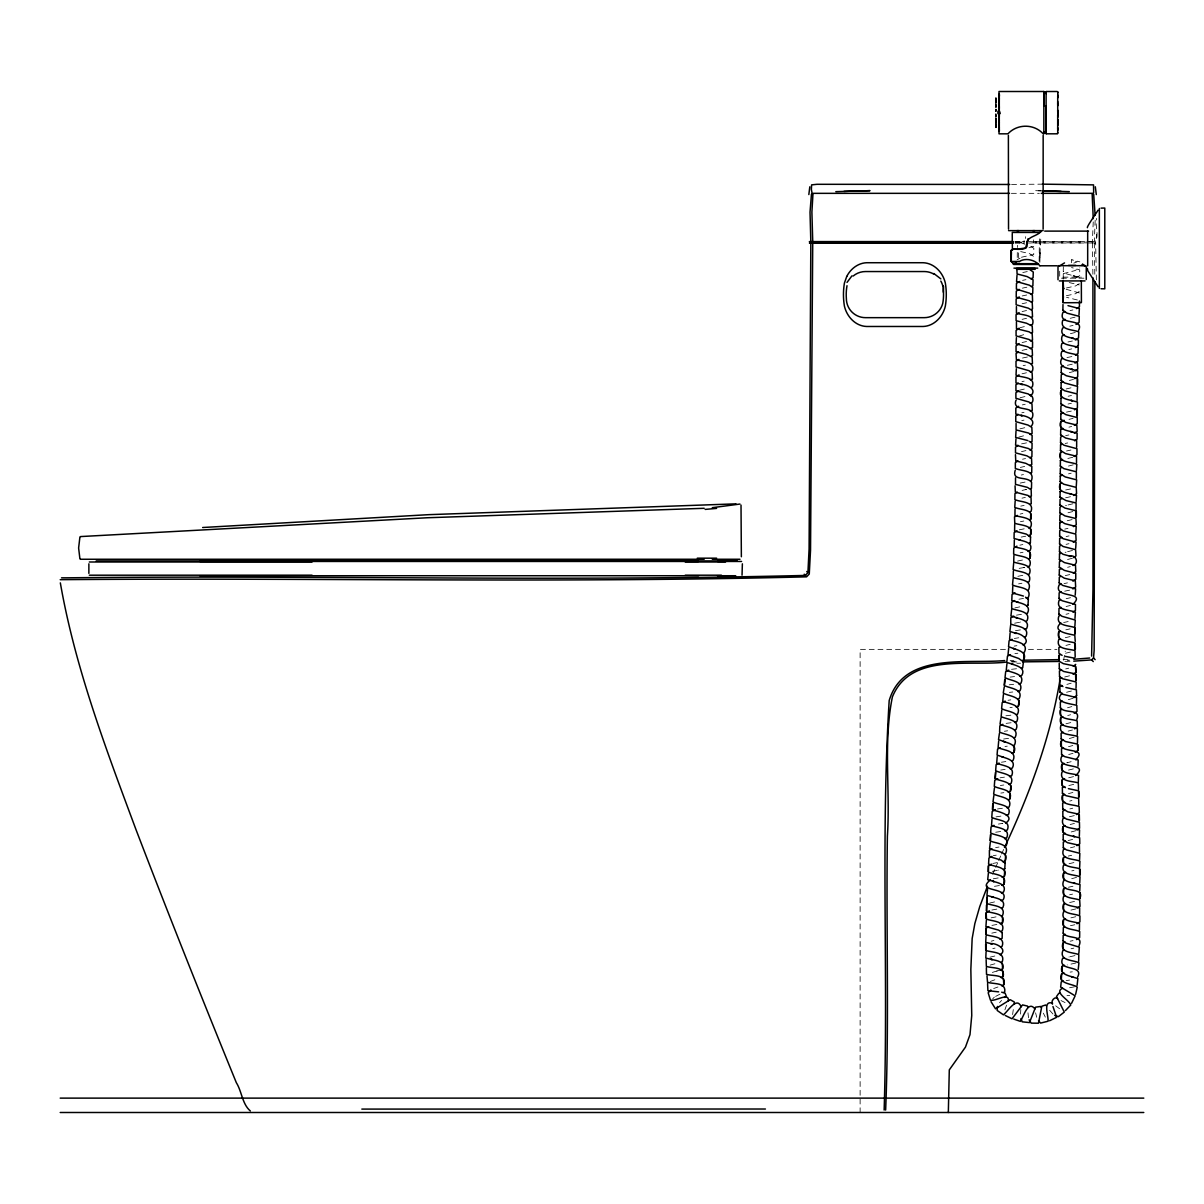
<?xml version="1.0" encoding="UTF-8"?>
<svg xmlns="http://www.w3.org/2000/svg" width="1204" height="1204" viewBox="0 0 1204 1204"><rect width="100%" height="100%" fill="white"/><g stroke="black" fill="none" stroke-linecap="round" stroke-linejoin="round"><path stroke-width="0.75" stroke-dasharray="5 3.75" d="M1093.232 221.912L1092.404 241.583M1095.158 220.302L1094.316 241.583C1100.215 238.467 1094.406 224.23 1096.694 218.391M1063.283 273.639L1074.72 270.674L1079.807 267.875M1079.672 277.417L1066.789 273.97L1063.267 271.351M1071.605 262.728L1071.635 259.733L1079.822 261.855M1039.142 261.343L1039.413 235.427M1039.865 262.382L1040.376 242.38L1040.211 245.24M1017.305 252.479L1017.245 257.686L1019.291 258.77M1063.252 271.607L1063.358 265.843M1063.192 279.147L1063.283 273.368M1096.287 238.618L1096.513 234.298M1020.525 1014.084L1020.811 1009.494M1040.226 244.367L1040.376 242.38M1012.609 1014.551L1013.648 1006.995M1040.241 244.081L1040.978 237.083M1096.362 279.915L1095.625 241.583M1063.599 660.213L1065.254 651.168M1004.889 1009.87L1006.604 1004.979M992.683 874.224L994.925 869.092M995.678 867.377L997.92 862.245M998.673 860.529L1000.855 855.638M1001.593 854.012L1003.775 849.121M1092.209 241.733L1092.209 242.847L1095.625 242.997M999.546 1002.721L1001.577 1000.434M992.623 998.959L994.338 997.138M1024.378 240.815L1017.666 244.021L1017.335 247.512M1079.296 283.708L1075.413 285.995L1066.503 287.937M1079.22 291.488L1075.338 293.776L1066.428 295.732M995.633 996.4L1000.494 993.887M1075.488 278.214L1079.732 275.671L1079.747 269.892L1071.56 267.529M1017.154 259.673L1020.044 258.228M1018.915 336.127L1026.53 333.839M990.17 981.501L997.379 978.837M1073.802 263.134L1077.008 261.87L1071.635 259.733M1073.11 698.26L1067.316 699.976M1074.465 986.813L1067.707 988.138M993.691 988.499L997.981 986.979M1075.864 963.019L1067.241 964.931M1018.704 437.142L1026.094 435.126M990.109 965.126L996.31 963.366M992.352 972.411L997.815 970.755M1074.119 737.179L1067.602 739.03M1076.511 877.385L1070.687 878.965M1019.457 390.231L1027.78 388.2M989.673 903.075L997.123 901.284M1076.06 830.64L1069.513 832.415M1074.194 371.389L1066.277 373.39M1072.914 503.754L1064.998 505.755L1066.473 505.469M1072.839 511.549L1065.916 513.295M1071.409 691.006L1066.383 692.33M1075.292 332.454L1068.7 334.095M1073.291 464.819L1066.819 466.49M1072.463 550.469L1064.547 552.47L1066.037 552.184M1072.388 558.265L1066.548 559.755M1075.804 908.915L1069.558 910.435M1072.704 457.294L1067.527 458.543M1072.102 519.586L1066.925 520.835M1069.528 675.79L1063.358 677.34M1066.894 684.384L1071.184 683.21M1067.737 715.507L1070.597 714.74M1075.744 916.711L1069.483 918.185M1067.527 707.756L1071.816 706.597M1070.792 722.566L1065.721 723.86M1068.52 746.691L1072.824 745.532M989.959 957.21L997.348 955.374M1068.144 731.114L1072.433 729.97M1068.716 754.487L1073.005 753.343M1073.366 768.874L1066.593 770.56M1020.089 397.756L1026.335 396.236M1070.371 652.056L1063.614 653.727M1067.376 660.725L1069.573 660.153M1071.139 761.68L1066.849 762.809L1068.309 762.463M1073.712 784.361L1064.426 786.588M1073.547 776.625L1064.261 778.837M1069.859 808.937L1072.734 808.185M1019.893 428.88L1026.154 427.375M1070.13 824.529L1074.435 823.416M1020.285 327.638L1024.333 326.6M1065.931 645.419L1070.236 644.306M1074.299 815.605L1067.527 817.23M1074.51 901.42L1068.565 902.759M991.223 941.182L993.917 940.505M996.686 971.041L1000.554 970.063M1068.49 793.586L1072.884 792.473M1069.724 801.081L1071.966 800.509M1065.721 668.927L1068.685 668.175M1070.446 847.797L1074.751 846.713M1075.067 317.134L1068.836 318.639M1072.252 364.195L1066.187 365.565M1069.408 380.434L1073.456 379.426M1069.032 419.353L1073.08 418.36M1068.956 427.149L1071.65 426.487M1068.505 473.864L1071.199 473.202M1067.602 567.295L1070.296 566.632M1070.145 636.585L1063.358 638.15M1074.961 955.6L1067.692 957.24L1069.167 956.984M1073.923 862.561L1068.369 863.87M992.803 948.617L995.061 948.075M1071.771 870.913L1073.983 870.387M1022.106 319.361L1026.515 318.308M1022.076 350.379L1027.644 349.115M1021.428 257.25L1033.739 254.511L1033.83 248.25L1029.601 245.526M1068.129 840.527L1072.598 839.474M1022.091 311.565L1026.515 310.527M1022.512 358.039L1027.885 356.896M1022.015 373.812L1026.44 372.773M1066.127 388.967L1072.523 387.462M1065.675 435.682L1068.881 434.93M1020.134 514.078L1022.843 513.446M1064.772 529.113L1067.978 528.36M1021.985 381.623L1024.198 381.111M1022.331 404.905L1025.221 404.243M1014.912 607.885L1021.459 606.5M1065.826 629.842L1070.145 628.834M1069.619 894.798L1072.568 894.12M1070.01 310.602L1072.899 309.94M1022.091 342.538L1026.515 341.53M1021.835 412.806L1024.047 412.295M1066.142 536.563L1069.032 535.9M1066.067 544.358L1068.956 543.696M1017.576 561.079L1023.415 559.815M1066.172 598.689L1070.506 597.696M1066.097 606.485L1070.431 605.477M1068.851 349.536L1071.741 348.874M1023.114 365.67L1025.372 365.158M1020.36 467.423L1024.694 466.43M1068.294 856.059L1071.65 855.291M1069.799 326.179L1073.065 325.426M1021.775 420.617L1023.987 420.106M1066.007 614.266L1068.896 613.604M1022.136 303.739L1026.561 302.746M1066.518 451.003L1070.943 450.01M1022.106 490.404L1026.455 489.426L1024.965 489.712M1065.314 575.587L1069.739 574.594M1070.461 925.71L1074.796 924.732M1071.078 948.752L1073.787 948.15M1067.963 341.996L1072.388 341.003M1071.861 356.565L1064.787 358.009M1068.129 396.251L1071.47 395.499M1068.053 404.032L1071.394 403.295M1071.319 411.076L1065.736 412.28M1021.519 451.59L1025.943 450.597M1021.248 475.038L1023.46 474.542M1020.164 483.09L1026.982 481.675M1070.567 488.944L1064.983 490.133M1070.491 496.725L1064.908 497.929M1069.588 590.156L1063.749 591.375M1021.594 443.87L1028.668 442.44M1068.475 887.243L1072.96 886.249M991.795 933.145L996.22 932.182M1019.291 529.82L1026.124 528.436M991.885 910.028L997.845 908.915M1022.241 295.943L1026.681 294.995M1021.985 498.155L1025.341 497.433M1020.766 506.116L1024.122 505.409M1020.45 521.723L1023.806 521.016M1070.16 941.197L1073.05 940.58M1022.392 288.147L1026.846 287.214M991.133 917.839L997.981 916.5M1022.527 459.206L1025.522 458.573M1022.587 280.351L1025.943 279.659M1019.878 545.171L1022.843 544.554M1064.08 583.579L1067.451 582.871M1063.659 622.498L1068.159 621.565M991.945 925.394L1000.313 923.844M1022.798 272.51L1027.238 271.592M1020.119 552.847L1023.024 552.245M1017.877 576.325L1024.318 575.015L1022.843 575.256M993.285 878.8L999.395 877.701M1014.641 623.205L1021.985 621.851L1020.495 622.062M1019.156 568.378L1027.554 566.903M993.285 855.728L996.235 855.141M992.337 871.32L999.666 869.905L998.176 870.131M992.803 863.464L996.897 862.666M1021.173 537.089L1025.688 536.231M1018.569 583.88L1021.94 583.233M1016.507 615.154L1022.512 614.16M1065.179 443.433L1067.677 442.967M1028.938 247.768L1033.784 246.368L1033.393 239.882M1018.945 599.216L1023.475 598.448M1015.484 630.685L1021.609 629.707M994.459 886.325L1000.494 885.361M996.009 816.884L1003.519 815.695M995.708 832.235L1005.174 830.88M1066.157 980.643L1069.558 980.071M997.469 808.983L1002.601 808.215M995.633 847.601L999.019 847.044M998.387 824.078L1002.766 823.37L1001.276 823.566M1003.609 739.03L1009.102 738.263M1000.057 777.814L1004.452 777.137M1014.37 638.451L1018.75 637.774M1014.159 646.112L1016.898 645.69M1023.611 567.505L1024.77 567.325M1001.442 762.222L1005.837 761.575M1000.374 785.49L1003.775 784.993M1008.034 700.276L1010.773 699.87M1000.735 770.048L1005.129 769.401M1004.362 731.264L1007.613 730.798M1011.541 669.304L1019.231 668.446M1011.044 661.764L1015.183 661.207M1005.912 715.778L1012.835 714.95M1070.085 972.11L1072.328 971.809M1000.825 793.075L1003.865 792.668M1004.979 746.465L1007.266 746.164M1006.138 723.363L1011.796 722.671M1009.96 707.591L1012.218 707.305M1014.912 653.606L1017.862 653.23M1010.141 677.099L1014.551 676.558M1009.238 684.82L1013.648 684.293M1009.373 692.375L1012.775 691.984M1063.102 659.566L1070.221 659.371M1064.953 661.342L1073.878 661.146M1010.156 660.454L1013.783 660.379M1011.857 662.019L1017.32 661.944M1011.571 184.453L1042.288 184.152M1016.898 663.269L1020.54 663.223M1011.36 193.332L1039.383 193.332M1015.047 241.583L1024.393 241.583M1026.259 241.583L1087.001 241.583M1088.807 241.583L1095.369 241.583M1014.957 241.733L1024.288 241.733M1031.753 241.733L1085.075 241.733M1086.806 241.733L1094.12 241.733L1094.12 242.847M1014.957 242.847L1024.288 242.847M1031.753 242.847L1086.806 242.847M1026.259 242.997L1094.933 242.997M1015.047 242.997L1024.393 242.997M1063.012 277.131L1081.312 277.131M1083.961 278.184L1059.701 278.184L1059.67 267.815M1005.46 649.362L860.123 649.362L860.123 1112.496M1028.457 649.362L1056.931 649.362M1040.677 190.819L1035.094 190.653L1042.303 190.864M1066.985 995.332L1069.739 995.663M1020.706 251.591L1029.571 253.638L1033.739 256.497M1077.384 299.992L1066.563 297.328M1069.197 282.564L1079.236 284.942M1020.134 242.44L1025.567 244.487M1066.172 289.276L1079.521 292.993M1061.01 1000.569L1065.073 1002.571M1059.655 1008.801L1054.674 1005.054M1052.973 1014.039L1048.639 1009.118L1049.557 1010.306M1043.356 1013.166L1045.343 1017.139M1035.591 1012.85L1036.704 1017.26M1028.502 1017.786L1027.96 1012.714M1092.404 242.997L1092.916 275.957M1094.316 242.997L1094.827 276.107M1018.689 257.867L1018.569 252.765M1025.447 236.691L1025.477 238.467M1040.015 252.81L1039.835 259.101L1040.015 252.81M1074.826 276.077L1073.185 275.806L1074.66 276.122"/><path stroke-width="1.5" d="M995.859 127.188L995.859 124.253M995.919 120.851L995.859 118.323M995.859 98.547L995.919 102.445M995.859 116.367L995.859 115.102M995.859 114.019L995.859 116.276M995.859 110.091C995.979 113.944 995.633 107.502 996.054 109.91M995.859 104.868L995.919 107.246L995.859 104.567M995.919 97.915L995.859 103.378M998.763 127.94L998.778 126.962M998.763 126.495L998.793 128.226M998.763 113.537L998.778 114.546M998.763 108.751L998.778 126.796M998.763 106.509L998.763 107.909M998.763 103.965L998.778 104.643M998.778 124.132L998.778 120.701M998.763 121.363L998.793 122.356M998.778 119.964L998.763 118.835M998.763 99.044L998.778 100.654M998.793 97.103L998.778 106.689M999.019 120.791L999.019 127.91M999.019 116.833L999.019 112.664M999.019 108.661L999.019 106.72M999.004 103.092L999.004 101.437M999.29 128.527L999.29 127.308M999.29 122.627L999.305 120.475M999.29 116.833L999.305 110.557M999.29 99.405L999.29 98.006M999.305 95.658L999.305 94.047M999.621 113.883L999.621 112.664M1011.149 261.509L1016.898 261.735L1015.935 261.735M1011.089 261.223L1011.089 258.092M1040.512 231.86L1041.039 231.439C1035.982 237.384 1025.101 236.104 1027.102 246.113C1026.079 251.275 1012.143 248.521 1013.332 249.198L1011.285 250.327L1011.285 260.711L1011.285 259.372M1043.131 229.106L1043.161 135.345M1043.853 103.484L1043.853 133.825L1043.868 131.627L1043.898 132.726M1043.853 93.596L1043.853 91.504L999.004 91.504L999.004 133.825L1007.041 133.825M1046.05 132.726L1046.125 91.564L1046.125 93.656M1046.125 105.696L1046.125 133.764L1046.05 131.597M1057.684 133.539L1057.744 132.47M1057.684 130.453L1057.744 127.504M1057.774 125.713L1057.789 119.572L1057.744 123.816M1057.774 117.315L1057.684 101.482M1057.684 103.544L1057.774 105.741L1057.684 97.81M1057.684 96.23L1057.774 97.855L1057.774 91.715L1057.744 92.858M1064.667 880.244L1063.599 880.771C1058.226 895.234 1085.842 885.106 1079.717 898.756M1086.264 279.494L1086.264 266.806M1077.174 908.147L1080.048 906.341L1079.672 900.005C1073.878 897.717 1060.242 898.801 1063.629 888.808L1065.69 887.769M1079.732 890.93L1080.048 884.624L1073.547 883.074L1075.021 883.375C1069.874 882.216 1060.483 881.087 1063.568 873.246L1065.645 872.193M1075.985 517.299L1076 510.752L1064.983 508.088L1059.941 504.943M1076.361 511.279L1076.346 517.043M1074.374 425.373L1077.249 423.597L1077.264 417.577L1065.886 414.658L1060.844 411.512M1076.948 416.072L1076.978 409.526L1065.961 406.877L1060.92 403.716M1077.324 410.052L1077.324 415.816M1077.249 384.934L1077.279 378.387L1066.262 375.723L1061.221 372.578M1077.625 378.914L1077.625 384.678M1078.995 314.846L1079.371 308.57L1067.993 305.65M1079.446 301.045L1079.431 306.809L1076.557 308.585M1080.078 898.485L1080.048 892.435M1015.439 454.645L1015.77 460.951L1025.808 463.329L1031.828 466.505L1031.708 472.585L1030.639 473.097M1075.021 649.392L1074.871 642.921C1068.746 640.874 1055.667 641.973 1058.737 631.874L1059.791 631.077M1062.891 302.234L1062.981 280.713M1063.568 873.246L1063.553 879.01M1058.737 631.874L1058.707 637.714M1096.302 194.566L1095.309 186.786M1015.047 485.829L1015.363 492.165L1027.87 495.416L1031.03 497.523L1031.241 503.769L1030.157 504.265M1077.023 923.724L1079.898 921.918L1079.928 915.928C1074.209 913.144 1060.122 914.664 1063.583 904.37L1064.652 903.602M1063.583 894.542L1063.629 888.808M999.29 96.787L999.29 94.394M999.019 99.932L999.004 96.44L999.019 97.419M1012.624 249.213L1011.285 250.327L1011.285 254.526L1011.285 252.178M1011.285 255.654L1011.3 252.178M1072.93 612.099L1075.443 610.488L1075.458 604.453L1062.109 600.736L1059.038 598.373M1075.232 595.152L1075.608 588.876L1062.726 585.43L1059.189 582.811M1072.794 588.891L1075.669 587.116L1075.322 580.825L1064.306 578.176L1059.264 575.015M1072.869 581.111L1075.744 579.335L1075.759 573.3L1064.381 570.38L1059.339 567.234M1073.306 573.149L1075.819 571.539L1075.473 565.248L1064.456 562.599L1059.415 559.454M1059.52 553.945L1060.589 553.178M1073.02 565.534C1079.386 563.713 1075.985 554.021 1069.423 556.113L1070.898 556.429L1063.027 554.276L1059.49 551.658M1073.456 557.587L1075.97 555.977L1075.623 549.686L1063.102 546.496L1059.565 543.877M1075.684 548.437L1076.06 542.161L1063.177 538.7L1059.64 536.081M1073.246 542.176L1076.12 540.4L1075.774 534.109L1063.252 530.919L1059.716 528.3M1059.821 522.792L1061.898 521.783M1075.834 532.86L1076.21 526.584L1064.833 523.665L1059.791 520.519M1073.396 526.599L1076.271 524.824L1075.924 518.533L1064.908 515.884L1059.866 512.723M1076.06 509.518L1076.075 502.971L1066.037 500.578L1060.017 497.162M1060.122 491.653L1061.191 490.886M1076.135 501.722L1076.511 495.446L1070.025 493.821L1071.5 494.137C1066.368 492.842 1056.826 491.744 1060.197 483.857L1061.266 483.09M1073.697 495.461L1076.572 493.685L1076.226 487.394L1063.704 484.204L1060.167 481.585M1060.273 476.077L1062.349 475.053M1076.286 486.145L1076.662 479.869L1065.284 476.95L1060.242 473.789M1076.361 478.364L1076.376 471.817L1063.854 468.627L1060.318 466.008M1060.423 460.5L1062.5 459.492M1076.436 470.583L1076.812 464.292C1070.943 461.508 1057.112 463.013 1060.498 452.719L1061.567 451.952M1076.511 462.787L1076.526 456.241L1065.51 453.592L1060.468 450.446M1060.573 444.938L1061.642 444.171M1074.073 456.527L1076.948 454.751L1076.963 448.716L1064.08 445.269L1060.543 442.651M1076.647 447.226L1076.677 440.679L1065.66 438.015L1060.619 434.87M1060.724 429.361L1062.801 428.338M1074.585 440.784L1077.098 439.174L1077.113 433.154L1070.627 431.529L1072.102 431.845C1066.985 430.581 1057.413 429.437 1060.799 421.566L1064.17 420.301M1074.299 433.169L1077.174 431.393L1076.827 425.102L1065.811 422.438L1060.769 419.293M1060.874 413.785L1062.951 412.776M1061.025 398.208L1062.094 397.44M1074.525 409.811L1077.399 408.036L1077.414 402.001L1070.928 400.39L1072.403 400.706C1067.286 399.427 1057.714 398.283 1061.1 390.427L1062.169 389.66M1077.098 400.496L1077.129 393.964L1064.607 390.758L1061.07 388.155M1061.176 382.646L1063.252 381.623M1077.174 392.715L1077.565 386.424L1064.667 382.977L1061.145 380.359M1061.326 367.07L1063.403 366.046M1076 324.418L1079.115 322.386L1079.281 316.351L1067.075 313.175L1062.891 310.286M1063.132 289.201L1064.201 288.433M1063.102 287.184L1063.207 281.42L1063.463 287.455M1075.413 347.52L1078.348 345.488M1001.066 946.765L1002.134 946.254C1005.671 936.155 991.87 936.998 986.121 934.68L985.835 928.344L988.725 926.613M985.775 934.154L985.835 928.344M1078.348 345.744L1078.408 339.979L1071.921 338.098L1073.396 338.414C1068.249 337.225 1058.978 335.826 1062.605 328.135L1063.824 327.368M1015.258 470.222C1011.39 481.72 1027.464 475.685 1031.617 482.473L1031.482 488.237L1030.413 488.749M999.019 129.656L999.019 128.888M1057.744 115.012L1057.744 110.316M1074.871 626.306L1075.277 620.06L1061.943 616.282L1058.888 613.92M1063.508 910.149L1063.583 904.37M1011.285 256.557L1011.255 257.746M1014.701 524.477L1014.596 531.054L1026.41 534.14L1030.564 537.059M1076.496 939.541L1079.627 937.555L1079.702 931.535C1073.983 928.705 1059.971 930.12 1063.463 919.856L1065.54 918.863M1002.255 932.784L998.748 930.165L985.91 926.598L986.362 920.338M1061.145 380.614L1061.251 374.85L1062.319 374.083M1061.221 372.834L1061.326 366.814M1060.769 419.549L1060.874 413.529M1060.844 411.768L1060.95 406.004L1062.018 405.236M1060.92 403.987L1061.025 397.952M1060.995 396.191L1061.1 390.427M1061.07 388.41L1061.176 382.375M1060.468 450.702L1060.573 444.667M1060.543 442.906L1060.649 437.142L1061.717 436.375M1060.619 435.126L1060.724 429.106M1060.694 427.345L1060.799 421.566M1062.891 310.542L1062.981 304.522M1063.042 294.98L1063.132 288.945M1060.167 481.841L1060.273 475.821M1060.242 474.06L1060.348 468.296L1061.416 467.513M1060.318 466.279L1060.423 460.244M1060.393 458.483L1060.498 452.719M1059.791 520.775L1059.896 515.011L1060.965 514.243M1059.866 512.994L1059.971 507.23L1061.04 506.448M1059.941 505.198L1060.047 499.434L1062.124 498.411M1060.017 497.418L1060.122 491.398M1060.092 489.622L1060.197 483.857M1059.49 551.914L1059.595 546.149L1060.664 545.382M1059.565 544.133L1059.67 538.369L1061.747 537.345M1059.64 536.352L1059.746 530.573L1060.814 529.805M1059.716 528.556L1059.821 522.536M1059.189 583.067L1059.294 577.303L1060.363 576.535M1059.264 575.286L1059.369 569.507L1061.446 568.499M1059.339 567.49L1059.445 561.726L1060.513 560.959M1059.415 559.709L1059.52 553.674M1059.038 598.644L1059.144 592.865L1061.221 591.856M1014.34 540.024L1014.189 546.616C1019.758 548.964 1033.634 548.256 1029.932 558.159L1028.848 558.912M1058.888 614.175L1058.993 608.441L1061.07 607.418M1079.055 945.652C1084.036 934.364 1067.316 939.541 1063.207 933.1M1002.27 932.528L1002.149 938.262L1000.057 939.286M1021.112 1006.694C1016.643 996.159 1008.109 1011.24 1003.414 1014.837L997.138 1010.442L997.439 1006.439M1063.328 925.62L1063.463 919.856M995.919 99.992L995.919 100.775M1001.186 931.279L1002.255 930.782C1006.032 920.714 992.081 921.481 986.437 919.073L986.226 912.737L989.372 910.796M986.091 918.532L986.226 912.737M1016.868 269.004L1017.094 273.97L1027.102 276.559L1033.062 279.81L1032.881 285.845L1031.798 286.341M1013.888 555.556L1013.723 562.027C1019.427 564.375 1033.333 563.878 1029.39 573.947L1028.306 574.428M1017.395 515.402L1014.505 516.892L1014.776 523.228C1020.571 525.561 1034.161 524.839 1030.579 534.802L1028.472 535.78M1057.774 129.039L1057.684 133.147M1063.207 933.356L1063.343 927.637L1064.411 926.884M1078.664 961.259L1078.799 954.591C1073.185 952.259 1059.309 952.951 1063.027 943.033L1065.119 942.07M1078.859 953.342L1079.341 947.157L1066.067 943.168L1063.042 940.775M1029.3 543.38L1030.383 542.613M1000.313 923.844L1002.42 922.866C1006.002 912.933 992.412 913.685 986.678 911.262L986.874 904.761M986.332 910.736L986.497 905.002M1013.377 570.997L1013.181 577.484C1019.051 579.861 1032.535 579.47 1028.758 589.373L1028.382 589.885M996.054 122.251L995.859 122.718M998.763 97.509L998.793 97.208M1030.579 534.802L1030.759 529.038M1063.027 941.031L1063.207 935.342L1065.299 934.364M999.335 113.913L999.335 112.664M1002.42 922.866L1002.601 917.102M1001.532 915.853L1002.616 915.371C1006.454 905.408 992.578 905.98 986.964 903.527L987.19 896.89M986.618 902.985L986.828 897.13M1030.368 542.869L1030.564 536.803M1062.816 948.827L1063.027 943.033M1012.76 586.483L1012.504 593L1023.43 596.055M1029.932 558.159L1030.142 552.44M1014.686 600.57L1011.661 602.226L1011.721 608.532C1017.275 611.03 1031.136 610.864 1027.087 620.647L1025.974 621.369M810.819 242.997L809.088 548.994L807.914 572.652L805.295 575.422C559.318 581.652 312.874 575.091 66.792 577.83L61.554 577.83M812.73 242.997L810.533 550.198L809.269 574.007L806.575 576.836C557.964 583.248 308.916 577.574 60.2 579.681M1001.788 885.166L1003.925 884.218C1007.868 874.405 994.037 874.676 988.469 872.178L988.439 865.811L991.389 864.156M1028.336 599.396L1025.582 597.199M988.138 871.651L988.439 865.811M885.647 1110.058C889.274 1019.126 886.009 927.366 887.393 836.163C890.388 790.08 883.134 742.251 892.405 696.875C910.48 652.553 969.039 666.504 1006.394 662.095M1024.423 629.391L1026.545 628.744C1030.549 620.948 1021.007 619.037 1015.86 617.547L1017.305 617.938L1010.924 615.981L1011.616 609.766M1026.907 605.687L1028.005 604.965M1075.623 994.384L1077.264 987.069C1071.891 983.367 1057.458 984.165 1061.687 973.825L1063.854 972.862M991.991 848.82L989.402 850.28L989.402 856.556L1001.096 860.077L1005.129 863.148M1013.738 616.102L1010.773 617.727L1010.773 624.018C1016.537 626.577 1030.052 626.577 1025.989 636.314L1024.86 637.021M991.87 856.405L988.905 858.016L988.574 864.036C994.143 867.106 1008.215 866.353 1004.332 876.407L1002.21 877.325M1003.654 869.393L1004.768 868.656M1027.99 605.221L1028.351 599.14M1003.098 861.793L1005.235 860.89C1009.208 850.882 995.016 851.619 989.568 848.534L990.305 842.273M1003.925 884.218L1004.271 878.423M1004.603 853.907L1005.701 853.47C1009.93 843.537 996.054 843.613 990.425 841.039L990.847 834.492M990.094 840.497L990.456 834.718M1004.332 876.407L1004.693 870.718M1087.393 227.691C1086.414 227.014 1096.242 213.364 1098.063 210.143M1061.296 979.905L1061.687 973.825M991.991 818.901L991.539 825.447C997.273 828.081 1010.728 828.051 1006.755 837.758L1004.618 838.646M1004.753 868.927L1005.144 862.892M1005.731 823.115C1016.387 815.484 997.83 811.451 992.713 809.946L993.195 803.444M1005.235 860.89L1005.626 855.216M992.397 809.404L992.803 803.685M1010.096 632.943L1009.599 639.369C1015.363 641.988 1028.878 642.409 1024.484 652.071L1023.34 652.749M1008.184 792.187L1010.352 791.344C1014.475 781.622 1001.006 781.456 995.287 778.762L995.828 772.185M994.986 778.205L995.452 772.411M1091.607 656.09L1092.976 589.027L1092.931 277.778M1073.878 661.146L1091.607 659.912L1093.518 658.001L1094.15 650.416L1094.857 281.616M741.363 556.76L741.017 505.093M997.228 756.594L996.671 763.155C1002.33 765.91 1015.77 766.12 1011.691 775.722L1009.524 776.58M997.77 778.672L994.76 780.237L994.278 786.332C999.711 789.538 1013.934 789.102 1009.704 799.08L1008.576 799.787M1010.201 768.889L1012.368 768.017C1016.387 760.386 1006.98 758.52 1001.939 756.774L1003.384 757.226L997.047 755.074L997.559 749.114L1000.193 747.729M1011.149 258.845L1011.104 260.561M998.673 741.167L998.101 747.669C1003.639 750.378 1017.53 750.664 1013.046 760.446L1011.947 760.868M1064.441 965.292L1062.304 966.165C1058.632 973.524 1067.978 975.661 1072.914 977.031L1071.455 976.64L1077.866 978.566L1077.113 985.339M1061.838 971.583L1062.304 966.165M1002.827 724.326L999.817 725.846L999.591 732.152C1005.385 734.907 1018.9 735.298 1014.49 745.08L1013.377 745.487M1009.704 799.08L1010.216 793.331M1010.352 791.344L1010.878 785.58M1001.773 710.119L1001.141 716.651C1006.664 719.42 1020.54 719.841 1015.995 729.594L1014.882 730M999.425 733.386L998.507 739.632L1004.828 741.814L1003.384 741.363C1008.245 743.079 1017.816 744.975 1013.783 752.485L1011.631 753.328M1003.399 694.603L1002.751 701.149C1008.26 703.919 1022.151 704.37 1017.546 714.138L1016.432 714.544M1013.783 752.485L1014.37 746.811M1008.696 648.219L1008.019 654.69L1018.704 658.483L1023.084 661.583M1006.95 663.63L1006.258 670.131C1012.007 672.991 1025.522 673.608 1020.887 683.36L1018.734 683.887M1018.057 699.133L1019.156 698.726C1023.791 688.974 1010.141 688.492 1004.452 685.618L1005.174 679.116M1006.8 662.11L1007.462 656.12L1010.502 654.66M1004.271 686.852L1003.248 693.068C1008.591 696.394 1022.708 696.318 1018.373 706.176L1016.191 706.989M1004.151 685.061L1004.783 679.327M1018.373 706.176L1019.02 700.472M1024.303 654.118L1023.596 659.882C1027.599 652.433 1018.479 650.205 1013.407 648.474L1014.837 648.926L1008.546 646.714L1009.072 640.799L1012.067 639.279M1023.385 662.14L1022.678 667.814L1021.579 668.19M1014.295 1004.256L1014.295 1001.984L1010.201 999.696L995.497 1008.801L991.027 1001.653M1028.065 238.768L1025.627 248.009L1016.808 249.213M1059.941 680.14C1050.099 738.428 1029.555 794.143 1004.512 847.496M809.825 186.786L808.832 194.566M742.04 575.196L742.371 563.818M812.941 194.175L811.902 212.13L812.73 241.598M884.142 1110.058C888.341 973.78 880.756 836.75 889.184 700.577C903.692 651.876 966.165 664.096 1004.708 660.56M987.461 886.219L979.725 906.672L974.849 923.573L972.155 938.563L970.845 969.521L971.748 1015.499L969.988 1034.657L965.457 1047.119L949.294 1069.889L948.331 1112.496M1008.395 1001.021C1009.343 991.675 995.618 1001.683 990.456 1000.148L988.153 992.758L990.877 989.974M811.451 194.175L810.021 212.13L810.819 241.598M812.926 242.847L812.926 241.748M811.014 242.847L811.014 241.748M986.136 959.603L986.347 966.376C992.352 968.573 1005.22 966.376 1003.218 976.459L1001.246 977.753M847.014 282.413L851.965 275.836M986.362 967.685L986.497 974.337C992.653 976.339 1006.604 973.825 1003.805 984.691L1001.818 985.895M986.076 951.762L985.79 958.083L992.307 959.588L990.832 959.302C995.919 960.521 1005.205 961.168 1002.556 968.949L1000.554 970.063M1075.744 759.844C1089.545 745.758 1055.291 755.299 1061.296 741.077L1063.343 739.978M1077.264 735.042L1077.414 728.766C1071.605 726.178 1057.579 728.149 1060.709 717.734L1062.756 716.651M1059.129 660.921L1059.038 655.382L1060.092 654.57M1074.615 728.871L1077.414 727.005L1077.219 720.955C1071.289 718.427 1057.609 720.323 1060.498 709.969L1061.537 709.156M1078.348 781.682L1078.543 775.436C1072.734 772.848 1058.722 774.789 1061.853 764.42L1063.915 763.336M1065.42 787.657L1062.289 785.655L1062.199 779.906L1064.261 778.837M1076.496 814.536L1079.311 812.685L1079.16 806.62C1073.261 803.986 1059.415 805.852 1062.53 795.453L1064.577 794.384M1076.948 845.644L1079.777 843.823L1079.657 837.773L1073.14 836.313L1074.63 836.584C1069.528 835.41 1059.911 834.583 1063.072 826.666L1065.134 825.598M1079.687 875.293L1079.612 868.746C1073.742 866.594 1060.212 867.693 1063.463 857.669L1065.525 856.601M79.9 537.089L78.621 547.986L79.9 558.791M1016.342 368.785L1016.01 375.151C1021.835 377.936 1035.651 376.34 1032.385 386.68L1031.316 387.447M1016.417 306.568L1016.447 313.175C1022.286 315.358 1035.666 314.364 1032.535 324.312L1030.458 325.351M1016.432 322.205L1016.477 328.707L1029.029 331.792L1032.204 333.839L1032.52 340.04L1030.443 340.807M1063.418 296.47L1062.966 302.761L1081.418 302.64M1016.417 337.647L1016.086 343.862L1027.494 346.707L1032.189 349.326L1032.49 355.391L1031.422 356.158M1016.221 400.044L1015.86 400.556C1011.676 413.318 1037.171 403.852 1032.219 417.863L1031.151 418.646M1016.071 423.417L1016.071 429.918L1028.607 433.049L1032.129 435.427L1032.039 441.432L1030.97 441.943M1015.95 438.918L1015.574 445.134L1028.472 448.55L1031.994 450.913L1031.888 456.722L1029.811 457.761M1015.529 477.822L1015.484 484.354L1027.328 487.349L1031.151 489.742L1031.361 496.033L1029.285 496.77M1016.01 431.137L1015.649 437.428L1027.87 440.574M1015.032 508.856L1014.942 515.402C1020.616 517.69 1034.447 516.983 1030.759 526.991L1028.668 527.984M1017.019 275.234L1016.552 281.555L1029.39 285.197L1032.881 287.605L1032.716 293.34L1030.609 294.333M1015.168 501.105L1014.746 507.351C1020.375 510.18 1034.341 508.901 1030.579 518.849L1030.729 513.852L1030.925 519.375L1029.856 519.872M1011.194 250.417L1011.089 259.387A69.004 4.154 -90 0 0 1011.24 257.31M995.919 121.589L995.919 127.428M986.979 975.887L987.536 982.268C993.345 984.315 1006.168 982.103 1004.723 991.81L1003.775 992.427M1007.929 133.825C1017.275 123.711 1033.875 123.636 1043.191 133.825M987.581 983.593L987.897 990.696L998.613 991.84M1004.663 997.439L1006.228 996.024L1005.114 993.195L1001.683 992.201M1075.819 680.486L1075.578 673.924L1063.614 671.441L1059.324 668.702M1022.783 661.869L1059.475 661.432L1063.403 663.66L1075.368 666.143L1075.94 672.404L1073.14 674.3M1078.513 789.508L1078.332 782.916C1072.312 780.839 1058.783 782.179 1062.033 771.93L1063.072 771.403M1076.03 688.297L1076.18 681.991L1062.696 678.77L1059.535 676.528M1076.587 695.566L1074.149 697.537M1076.858 719.465C1081.327 707.922 1064.547 714.168 1060.393 707.696M1077.46 742.823L1077.625 736.532C1071.575 733.958 1057.669 735.885 1060.905 725.29L1062.951 724.462M1078.016 766.165L1078.182 759.92L1064.727 756.654L1061.582 754.411M1076.451 703.888L1076.602 697.598L1063.132 694.362L1059.987 692.119M1075.187 657.158L1075.006 650.611C1068.941 648.58 1055.366 649.784 1058.767 639.49L1059.821 638.948M1061.206 738.804L1065.495 741.529L1077.445 744.072L1078.001 750.378L1075.187 752.259M1078.814 805.115L1078.649 798.508L1066.037 795.693L1062.44 793.21M1078.664 797.274L1078.498 790.772L1068.399 788.65M1079.085 820.752L1078.934 814.205L1067.858 811.842L1062.741 808.817M1079.326 836.283L1079.552 830.023C1073.532 827.404 1059.595 829.18 1062.951 818.6L1064.005 818.058M1001.231 962.267L1002.285 961.74C1005.536 951.627 992.126 952.635 986.106 950.528L986.016 943.891M1079.506 851.845L1079.401 845.328L1067.481 842.68L1063.222 839.865M1079.582 859.656L1079.837 853.335L1066.428 849.904L1063.313 847.631M1079.642 867.497L1079.913 861.161C1074.088 858.512 1059.926 860.138 1063.373 849.633L1064.426 849.106M1079.717 883.119L1080.018 876.798C1074.269 874.104 1059.987 875.729 1063.523 865.209L1065.6 864.412M1078.573 330.423C1084.924 317.149 1057.443 326.495 1062.891 312.558L1064.998 311.55M986.061 935.944L985.7 942.356L992.186 943.951L990.711 943.635C996.566 942.837 1008.139 949.73 1000.118 954.832M1074.841 634.011L1074.826 627.54C1068.851 625.343 1055.216 626.08 1058.903 615.936L1059.971 615.44M1079.627 914.423L1079.627 907.861C1073.607 905.634 1060.107 906.461 1063.614 896.303L1064.682 895.776M1059.369 266.039L1064.517 262.908M1074.976 618.555L1075.383 612.264C1069.558 609.45 1055.396 610.864 1059.069 600.405L1060.137 599.893M1079.416 930.03L1079.476 923.438C1073.562 921.105 1059.926 922.038 1063.538 911.895L1064.607 911.398M1073.291 666.339L1075.729 664.397M1019.141 312.604L1016.056 314.68L1016.101 320.715L1026.53 323.229L1032.219 326.073L1032.535 332.349L1031.467 332.861M1019.051 374.85L1015.95 376.912L1015.98 382.962L1022.467 384.543L1020.992 384.242C1026.455 384.467 1037.156 388.802 1031.286 395.258M1013.648 563.261L1013.106 569.492C1018.9 572.382 1033.032 571.358 1029.089 581.743L1028.005 582.224M1077.113 829.932L1079.567 828.277L1079.431 822.257L1066.458 819.111L1062.876 816.583M1018.388 351.959L1016.025 353.54L1016.417 359.71C1022.497 361.862 1035.545 361.034 1032.445 370.998L1030.368 372.051M1019.156 328.15L1016.071 330.468L1016.101 335.916L1029.014 339.468L1032.565 341.785L1032.505 347.55L1030.428 348.588M1019.141 343.576L1016.041 345.894L1016.071 351.749L1026.485 354.322L1032.159 357.121L1032.46 363.382L1031.407 363.909M1013.091 578.703L1012.504 584.963C1018.238 587.943 1032.415 587.07 1028.382 597.38L1026.275 598.057M987.551 889.139L986.934 895.4L993.36 897.206L991.9 896.845C996.957 898.304 1006.454 899.779 1002.887 907.485L1001.803 908.222M1018.298 383.173L1015.92 384.723L1015.95 390.773L1028.171 393.904L1031.316 395.981L1029.54 394.942C1033.619 395.002 1034.356 403.174 1030.233 403.28M1074.209 713.265L1077.008 711.398L1076.812 705.378C1071.319 703.708 1052.341 702.519 1062.139 693.308M1019.261 296.937L1016.146 298.953L1016.116 304.778L1028.351 308.194L1032.204 310.527L1032.52 316.787L1031.467 317.299M1018.148 414.342L1015.77 415.877L1015.77 421.656L1027.99 425.057L1031.843 427.405L1032.114 433.38L1030.022 434.418M1078.242 969.37L1078.919 962.824C1073.246 959.799 1059.008 960.988 1062.816 950.603L1063.884 950.091M1075.729 775.542C1090.643 761.455 1055.186 770.695 1061.672 756.428L1062.726 755.886M1018.388 390.909L1015.89 392.805L1015.905 398.298L1028.803 401.94L1031.978 404.002L1032.264 410.293L1030.188 411.076M1075.353 339.995L1078.528 337.963L1078.799 331.928C1072.975 329.249 1059.475 330.543 1062.696 320.354L1064.983 319.331M988.364 873.397L987.701 879.703L994.113 881.614L992.653 881.223C997.649 882.713 1007.236 884.323 1003.534 892.029L1001.412 892.962M1075.262 370.712L1077.776 369.101L1077.429 362.81C1071.861 360.568 1057.774 361.441 1061.793 351.493L1063.869 350.484M1073.005 604.303C1087.107 590.547 1052.492 599.11 1059.219 584.828L1061.296 584.06M1017.32 492.135L1014.927 493.64L1014.882 499.615C1020.841 502.429 1034.386 501.06 1031.091 511.324L1030.022 512.091M1077.625 977.046C1084.368 964.193 1056.841 971.974 1062.635 958.354L1063.704 957.872M1018.87 359.409L1016.01 361.2L1016.025 367.009L1028.938 370.681L1032.114 372.788L1032.415 379.109L1030.338 379.877M1018.027 445.284L1015.514 447.135L1015.499 452.87L1026.877 455.819L1031.557 458.513L1031.798 464.473L1029.721 465.496M1018.674 406.26L1015.815 408.051L1015.815 414.116L1022.301 415.726L1020.826 415.41C1026.305 415.606 1036.975 419.97 1031.106 426.427M1019.683 281.495L1016.462 283.316L1016.372 289.095L1029.661 293.234L1032.355 295.085L1032.581 301.316L1031.512 301.813M1075.458 355.135L1078.001 353.524L1078.257 347.505C1072.328 344.735 1058.722 346.12 1062.169 335.931L1064.381 334.908M1017.862 460.846L1015.348 462.682L1015.333 468.446C1021.353 471.246 1034.808 469.861 1031.602 480.185L1030.534 480.953M1016.898 546.134L1013.753 548.106L1013.617 554.066C1019.276 556.94 1033.393 555.751 1029.676 565.94L1027.554 566.903M993.827 795.603L992.999 801.924C998.402 805.1 1012.594 804.573 1008.47 814.521L1006.318 815.394M1010.638 625.252L1009.885 631.438L1016.251 633.47L1014.791 633.063C1020.781 632.898 1031.632 640.543 1023.129 645.043M1074.976 363.096L1077.851 361.305L1077.881 355.285C1071.981 352.621 1058.271 353.765 1061.898 343.456L1062.981 342.944M1074.826 378.658L1077.7 376.882L1077.715 370.862L1071.229 369.237L1072.704 369.553C1067.527 368.334 1057.849 367.024 1061.416 359.018L1062.485 358.506M994.474 787.867L993.631 794.053C999.2 797.289 1013.407 796.973 1009.057 807.101L1006.92 807.703M1019.111 261.735C1024.484 257.626 1035.169 259.387 1039.835 265.783M1019.171 289.381L1016.281 291.127L1016.206 297.192L1029.074 300.714L1032.249 302.791L1032.52 308.766L1031.452 309.548M1017.049 530.813L1014.159 532.544L1014.054 538.474L1020.51 540.235L1019.035 539.889C1024.152 541.273 1033.679 542.628 1030.157 550.439L1028.05 551.402M1000.976 717.885L1000.027 724.101C1005.521 727.336 1019.713 727.231 1015.228 737.33L1014.129 737.736M990.516 879.793C974.277 893.097 1010.261 886.099 1003.203 899.749L1001.081 900.712M1014.972 592.804L1012.037 594.46L1011.796 600.48L1018.193 602.361L1016.748 601.985C1021.97 603.46 1031.467 605.221 1027.554 613.092L1026.47 613.543M995.437 809.6L992.201 811.406L991.78 817.381C997.243 820.511 1011.435 819.984 1007.312 829.992L1005.174 830.88M994.007 825.327L991.027 826.922L990.636 832.957C996.22 836.073 1010.457 835.561 1006.213 845.75L1005.114 846.186M1062.44 793.466L1062.364 787.416L1064.426 786.588M1062.741 809.073L1062.665 803.008L1064.727 802.18M999.139 763.065L996.129 764.645L995.648 770.665C1001.171 773.871 1015.303 773.54 1011.014 783.548L1008.847 784.421M1005.22 701.104L1002.179 702.594L1001.608 708.599C1007.026 711.91 1021.173 711.714 1016.778 721.617L1014.611 722.43M1008.726 670.116L1005.686 671.591L1005.024 677.596C1010.337 680.937 1024.529 680.967 1020.029 690.765L1017.862 691.563M1059.926 646.774L1058.873 647.571L1058.948 653.351L1062.094 655.352M1061.476 669.891L1059.43 670.989L1059.55 676.783M1061.913 685.512L1059.866 686.611L1059.987 692.375M1062.349 701.104L1060.303 702.188L1060.408 707.952M1063.162 732.243L1061.1 733.326L1061.206 739.06M1063.538 747.804L1061.492 748.888L1061.582 754.667M1064.878 810.021L1062.816 811.105L1062.876 816.839M1065.359 841.084L1063.298 842.153L1063.313 847.887M1065.254 833.318L1063.192 834.387L1063.222 840.136M1029.887 449.905L1031.978 448.896L1032.069 443.177L1029.224 441.371M1060.874 622.98C1050.911 631.558 1069.047 633.966 1074.796 635.23L1075.247 641.431M1061.687 677.717L1059.64 678.559L1059.776 684.594L1062.921 686.566M1030.97 278.771L1033.077 277.793L1033.273 272.029L1029.796 269.545M1063.358 981.019L1061.221 981.922L1060.664 987.084L1075.157 995.843L1071.56 1003.323M1019.637 676.151L1021.82 675.354C1026.049 667.844 1016.643 665.722 1011.646 663.916L1013.076 664.397L1007.808 662.742M1089.695 658.016L1073.787 659.28M739.978 504.055L712.301 507.682M716.591 508.404L705.153 509.397M80.457 536.578L427.39 517.75L704.189 508.299M202.648 527.518L428.744 514.665L735.99 503.859M1062.62 988.228C1053.47 992.231 1068.821 999.546 1070.777 1005.009L1065.435 1010.592M843.974 191.391L870.025 190.653L835.817 191.662M1022.858 660.213L1059.49 659.641M1101.028 208.126L1104.79 208.051L1104.79 288.825L1101.028 288.764M1009.765 184.468L816.974 184.302L811.601 184.874L811.376 189.495L812.098 193.347L1009.494 193.332M1042.288 184.152L1093.533 184.874L1093.668 192.565L1093.036 193.332L1041.249 193.332M1013.858 249.198L1015.8 249.213M1016.928 230.641L1018.825 230.641M1046.321 91.519L1057.278 91.504M1046.321 133.81L1057.278 133.81M1008.546 230.626L1043.131 230.626M1044.696 231.108L1088.582 231.123M1012.188 232.432L1039.473 232.432M809.389 241.598L1013.181 241.583M809.6 241.748L1013.091 241.733M809.72 242.847L1013.091 242.847M809.389 242.997L1013.181 242.997M1012.549 263.676L1038.48 263.676M1013.602 264.459L1038.074 264.459M1068.52 265.362L1075.759 265.362M1081.598 265.362L1082.562 265.362M1058.331 265.693L1085.933 265.693M1039.91 265.783L1057.067 265.783M1013.949 268.131L1037.728 268.131M1016.492 268.447L1035.169 268.447M1016.522 269.32L1035.154 269.32M1059.369 280.923L1085.06 280.923M697.282 558.174L716.606 558.174M80.472 559.258L704.189 559.258M712.301 559.258L739.978 559.258M96.185 560.913L737.269 560.913M199.819 561.455L698.531 561.455M717.509 561.455L741.574 561.455M89.322 561.997L312.047 561.997M685.226 561.997L725.56 561.997M89.322 575.196L312.047 575.196M685.226 575.196L721.422 575.196M199.819 575.738L698.531 575.738M717.509 575.738L735.704 575.738M722.821 576.28L726.298 576.28M60.2 1098.123L1143.8 1098.123M361.832 1109.095L765.428 1109.019M60.2 1112.496L1143.8 1112.496M1032.836 230.641L1034.748 230.641M1012.158 261.735L1011.33 261.735L1018.765 261.388M1042.544 190.864L1061.145 191.391M1042.303 190.864L1069.303 191.647M1074.48 658.167L1065.073 656.331M1065.901 687.514L1076.391 689.787L1076.602 695.837M1060.017 993.345L1058.888 993.21L1056.51 996.521L1064.291 1012.082L1058.421 1016.658L1054.704 1015.333M1057.594 998.507C1054.734 995.949 1050.49 1001.276 1052.446 1004.181M1049.557 1020.766L1056.645 1017.305L1052.958 1006.544M933.822 273.504L940.821 278.877M250.312 1110.931C242.26 1104.218 241.808 1091.306 236.33 1082.667C201.971 998.522 168.334 914.062 135.826 829.18C105.922 748.737 75.13 667.738 60.335 582.871M1082.321 264.413L1084.714 266.039M1082.652 264.158L1084.924 265.813M1052.597 1003.158C1042.453 1000.012 1048.579 1015.815 1048.082 1021.218L1040.617 1023.084L1038.51 1020.736M1091.607 659.912L1093.277 661.583M1093.518 658.001L1095.158 659.641M806.755 571.494L807.914 572.652M1046.381 1005.807L1045.584 1005.009L1041.836 1006.213L1038.465 1023.204L1031.211 1023.144L1029.119 1019.848M804.212 574.203L805.852 576.039M1098.063 286.748L1087.799 270.825L1087.332 268.432M1041.159 1007.462L1040.602 1006.484L1035.575 1007.161L1029.48 1022.587L1022.241 1021.835L1020.962 1018.614M1093.684 194.175L1095.128 215.396M1013.768 1019.081L1020.33 1021.353C1023.731 1016.387 1028.096 999.907 1034.928 1008.922M1092.178 194.175L1093.247 218.677M1005.205 1015.454L1012.022 1018.795L1022.542 1004.904L1027.524 1006.092L1027.795 1007.221M1003.218 976.459L1002.721 970.815M1003.429 978.656L1003.805 984.691M1075.955 674.436L1076.165 680.215M1002.556 968.949L1002.36 963.441M1075.744 666.655L1075.94 672.404M1008.38 135.345L1008.531 229.106M1077.821 744.584L1078.001 750.378M1078.874 791.284L1079.025 797.003M1075.232 643.418L1075.383 649.122M1079.311 814.702L1079.446 820.481M1057.744 94.89L1057.774 96.29M1060.709 717.734L1060.814 723.529M1060.498 709.969L1060.604 715.718M1061.296 741.077L1061.401 746.871M1059.219 663.193L1059.324 668.972M1061.853 764.42L1061.943 770.184M1059.038 655.382L1059.129 661.192M1062.199 779.906L1062.289 785.655M985.655 944.162L985.73 950.016M1079.973 869.273L1080.048 875.037M1062.53 795.453L1062.59 801.232M1012.233 233.576L1012.413 250.236M999.29 94.965L999.305 95.778M1063.072 826.666L1063.117 832.385M1081.327 280.713L1081.418 302.234M1058 279.704L1058 266.806M999.29 106.464L999.305 108.495M1075.172 628.067L1075.202 633.755M1063.463 857.669L1063.463 863.449M995.859 118.037L995.859 120.611M1099.357 208.473L1099.357 288.403M1087.679 231.002L1087.679 265.888M1057.684 110.316L1057.774 112.664M1057.684 115.012L1057.684 129.084M1043.898 92.603L1043.898 106.042L1043.853 91.504M999.606 111.4L999.606 113.913M999.305 94.649L999.29 120.791M999.305 122.251L999.305 130.664M997.905 111.189L997.905 113.688M943.379 292.256L943.379 286.206L943.379 290.661A49.198 49.198 0 0 1 942.732 303.483A19.113 19.113 0 0 1 924.266 317.66L865.48 317.66A19.113 19.113 0 0 1 846.367 298.532A49.198 49.198 0 0 1 847.014 285.709M88.87 563.818L88.87 573.375M933.822 274.106A19.113 19.113 0 0 0 924.266 271.547L865.48 271.547A19.113 19.113 0 0 0 853.184 276.017M940.821 281.104A19.113 19.113 0 0 1 942.732 285.709M999.305 129.656L999.29 131.402L999.29 129.55M998.793 114.41L998.793 116.126L998.778 114.395M998.793 107.517L998.778 112.664L998.778 105.907L998.793 107.517M998.793 124.825L998.778 126.676L998.763 124.915M846.743 276.453L844.41 283.09A70.148 70.148 0 0 0 844.41 306.102C846.788 316.577 855.457 326.118 866.669 326.48L923.077 326.48C934.289 326.118 942.973 316.577 945.336 306.102A70.148 70.148 0 0 0 945.336 283.09C942.973 272.616 934.289 263.089 923.077 262.728L866.669 262.728C858 263.029 850.581 268.913 846.743 276.453"/></g></svg>
